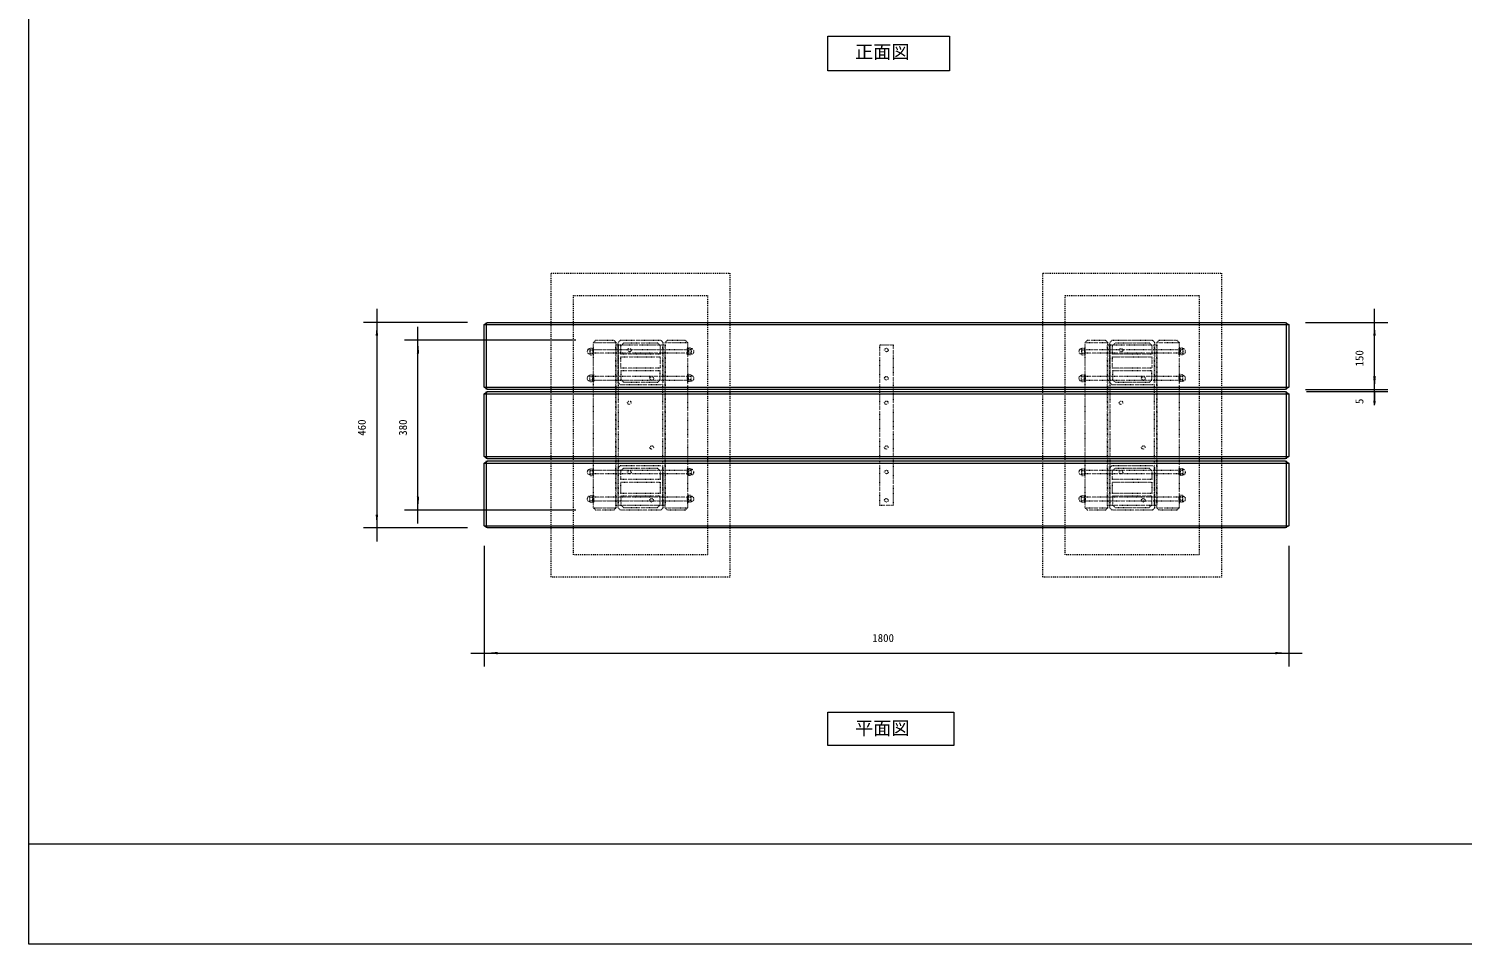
# Model space of a CAD drawing. Units: millimetres, scale not verified. Extents: x -2925 to 2925, y -2062 to 2062.
# Drawn here: x -2925 to 282, y -2062 to -14 of the extents above; entities that cross this region are included whole.
import ezdxf
from ezdxf.enums import TextEntityAlignment as Align

# ---------------------------------------------------------------- set-up
doc = ezdxf.new("R2010")
doc.units = ezdxf.units.MM
doc.header["$LTSCALE"] = 10
doc.linetypes.add('USER1', pattern=[0.416641, 0.208282, -0.208359])
doc.linetypes.add('USER5', pattern=[0.208282, 0.069427, -0.138855])
doc.layers.add('0-1_IMPORTED', color=30, linetype='Continuous', lineweight=18)
doc.styles.add('ＭＳ ゴシック', font='')
doc.styles.get('ＭＳ ゴシック').set_extended_font_data('MS Gothic')

msp = doc.modelspace()

# ---------------------------------------------------------------- linework, layer by layer
at = {"layer": '0-1_IMPORTED', "color": 1}
for p, q in [((-2146, -641), (-2146, -671)), ((86, -671), (86, -641)), ((-1943.5, -671), (-2176, -671)), ((-2146, -671), (-2146, -1131)), ((-68.5, -671), (116, -671)), ((86, -821), (86, -671)), ((-2054, -711), (-2054, -681)), ((-1701, -711), (-2084, -711)), ((-2054, -1091), (-2054, -711)), ((86, -821), (86, -791)), ((-68.5, -821), (116, -821)), ((-68.5, -821), (116, -821)), ((-66, -826), (116, -826)), ((86, -851), (86, -821)), ((86, -826), (86, -821)), ((86, -856), (86, -826)), ((86, -826), (86, -853.87)), ((-1701, -1091), (-2084, -1091)), ((-2054, -1121), (-2054, -1091)), ((-1943.5, -1131), (-2176, -1131)), ((-2146, -1131), (-2146, -1161)), ((-1906, -1171), (-1906, -1441)), ((-106, -1171), (-106, -1441)), ((-1936, -1411), (-1906, -1411)), ((-1906, -1411), (-106, -1411)), ((-106, -1411), (-76, -1411))]:
    msp.add_line(p, q, dxfattribs=at)
at = {"layer": '0-1_IMPORTED'}
for p, q in [((-1901, -821), (-1901, -671)), ((-111, -821), (-111, -671)), ((-1906, -676), (-106, -676)), ((-1906, -816), (-106, -816)), ((-1906, -831), (-106, -831)), ((-1901, -976), (-1901, -826)), ((-111, -976), (-111, -826)), ((-1906, -971), (-106, -971)), ((-1906, -986), (-106, -986)), ((-1901, -1131), (-1901, -981)), ((-111, -1131), (-111, -981)), ((-1906, -1126), (-106, -1126)), ((-2925, -1837.5), (2925, -1837.5))]:
    msp.add_line(p, q, dxfattribs=at)
at = {"layer": '0-1_IMPORTED', "linetype": 'USER5'}
for p, q in [((-1669.75, -730.25), (-1669.5, -730.25)), ((-1669.5, -730.25), (-1668.49, -728.5)), ((-1669.5, -730.25), (-1669.5, -741.75)), ((-1669.5, -732.26), (-1663, -732.26)), ((-1668.49, -728.5), (-1664.01, -728.5)), ((-1663, -730.25), (-1664.01, -728.5)), ((-1663, -730.25), (-1663, -741.75)), ((-1661, -716), (-1611, -716)), ((-1606, -721), (-1606, -1081)), ((-1506, -1081), (-1506, -721)), ((-1501, -716), (-1451, -716)), ((-1449, -730.25), (-1447.99, -728.5)), ((-1449, -730.25), (-1449, -741.75)), ((-1442.5, -732.26), (-1449, -732.26)), ((-1443.51, -728.5), (-1447.99, -728.5)), ((-1442.5, -730.25), (-1443.51, -728.5)), ((-1442.25, -730.25), (-1442.5, -730.25)), ((-1442.5, -730.25), (-1442.5, -741.75)), ((-569.75, -730.25), (-569.5, -730.25)), ((-569.5, -730.25), (-568.49, -728.5)), ((-569.5, -730.25), (-569.5, -741.75)), ((-569.5, -732.26), (-563, -732.26)), ((-568.49, -728.5), (-564.01, -728.5)), ((-563, -730.25), (-564.01, -728.5)), ((-563, -730.25), (-563, -741.75)), ((-561, -716), (-511, -716)), ((-506, -721), (-506, -1081)), ((-406, -1081), (-406, -721)), ((-401, -716), (-351, -716)), ((-349, -730.25), (-347.99, -728.5)), ((-349, -730.25), (-349, -741.75)), ((-342.5, -732.26), (-349, -732.26)), ((-343.51, -728.5), (-347.99, -728.5)), ((-342.5, -730.25), (-343.51, -728.5)), ((-342.25, -730.25), (-342.5, -730.25)), ((-342.5, -730.25), (-342.5, -741.75)), ((-1669.75, -741.75), (-1669.5, -741.75)), ((-1669.5, -739.74), (-1663, -739.74)), ((-1669.5, -741.75), (-1668.49, -743.5)), ((-1668.49, -743.5), (-1664.01, -743.5)), ((-1663, -741.75), (-1664.01, -743.5)), ((-1442.5, -739.74), (-1449, -739.74)), ((-1449, -741.75), (-1447.99, -743.5)), ((-1443.51, -743.5), (-1447.99, -743.5)), ((-1442.5, -741.75), (-1443.51, -743.5)), ((-1442.25, -741.75), (-1442.5, -741.75)), ((-569.75, -741.75), (-569.5, -741.75)), ((-569.5, -739.74), (-563, -739.74)), ((-569.5, -741.75), (-568.49, -743.5)), ((-568.49, -743.5), (-564.01, -743.5)), ((-563, -741.75), (-564.01, -743.5)), ((-342.5, -739.74), (-349, -739.74)), ((-349, -741.75), (-347.99, -743.5)), ((-343.51, -743.5), (-347.99, -743.5)), ((-342.5, -741.75), (-343.51, -743.5)), ((-342.25, -741.75), (-342.5, -741.75)), ((-1669.75, -790.25), (-1669.5, -790.25)), ((-1669.75, -801.75), (-1669.5, -801.75)), ((-1669.5, -790.25), (-1668.49, -788.5)), ((-1669.5, -801.75), (-1669.5, -790.25)), ((-1669.5, -792.26), (-1663, -792.26)), ((-1669.5, -799.74), (-1663, -799.74)), ((-1669.5, -801.75), (-1668.49, -803.5)), ((-1668.49, -788.5), (-1664.01, -788.5)), ((-1663, -790.25), (-1664.01, -788.5)), ((-1663, -801.75), (-1664.01, -803.5)), ((-1663, -801.75), (-1663, -790.25)), ((-1449, -790.25), (-1447.99, -788.5)), ((-1449, -801.75), (-1449, -790.25)), ((-1442.5, -792.26), (-1449, -792.26)), ((-1442.5, -799.74), (-1449, -799.74)), ((-1449, -801.75), (-1447.99, -803.5)), ((-1443.51, -788.5), (-1447.99, -788.5)), ((-1442.5, -790.25), (-1443.51, -788.5)), ((-1442.5, -801.75), (-1443.51, -803.5)), ((-1442.25, -790.25), (-1442.5, -790.25)), ((-1442.5, -801.75), (-1442.5, -790.25)), ((-1442.25, -801.75), (-1442.5, -801.75)), ((-569.75, -790.25), (-569.5, -790.25)), ((-569.75, -801.75), (-569.5, -801.75)), ((-569.5, -790.25), (-568.49, -788.5)), ((-569.5, -801.75), (-569.5, -790.25)), ((-569.5, -792.26), (-563, -792.26)), ((-569.5, -799.74), (-563, -799.74)), ((-569.5, -801.75), (-568.49, -803.5)), ((-568.49, -788.5), (-564.01, -788.5)), ((-563, -790.25), (-564.01, -788.5)), ((-563, -801.75), (-564.01, -803.5)), ((-563, -801.75), (-563, -790.25)), ((-349, -790.25), (-347.99, -788.5)), ((-349, -801.75), (-349, -790.25)), ((-342.5, -792.26), (-349, -792.26)), ((-342.5, -799.74), (-349, -799.74)), ((-349, -801.75), (-347.99, -803.5)), ((-343.51, -788.5), (-347.99, -788.5)), ((-342.5, -790.25), (-343.51, -788.5)), ((-342.5, -801.75), (-343.51, -803.5)), ((-342.25, -790.25), (-342.5, -790.25)), ((-342.5, -801.75), (-342.5, -790.25)), ((-342.25, -801.75), (-342.5, -801.75)), ((-1668.49, -803.5), (-1664.01, -803.5)), ((-1443.51, -803.5), (-1447.99, -803.5)), ((-568.49, -803.5), (-564.01, -803.5)), ((-343.51, -803.5), (-347.99, -803.5)), ((-1669.75, -1000.25), (-1669.5, -1000.25)), ((-1669.75, -1011.75), (-1669.5, -1011.75)), ((-1669.5, -1000.25), (-1668.49, -998.5)), ((-1669.5, -1000.25), (-1669.5, -1011.75)), ((-1669.5, -1002.26), (-1663, -1002.26)), ((-1669.5, -1009.74), (-1663, -1009.74)), ((-1669.5, -1011.75), (-1668.49, -1013.5)), ((-1668.49, -998.5), (-1664.01, -998.5)), ((-1668.49, -1013.5), (-1664.01, -1013.5)), ((-1663, -1000.25), (-1664.01, -998.5)), ((-1663, -1011.75), (-1664.01, -1013.5)), ((-1663, -1000.25), (-1663, -1011.75)), ((-1449, -1000.25), (-1447.99, -998.5)), ((-1449, -1000.25), (-1449, -1011.75)), ((-1442.5, -1002.26), (-1449, -1002.26)), ((-1442.5, -1009.74), (-1449, -1009.74)), ((-1449, -1011.75), (-1447.99, -1013.5)), ((-1443.51, -998.5), (-1447.99, -998.5)), ((-1443.51, -1013.5), (-1447.99, -1013.5)), ((-1442.5, -1000.25), (-1443.51, -998.5)), ((-1442.5, -1011.75), (-1443.51, -1013.5)), ((-1442.25, -1000.25), (-1442.5, -1000.25)), ((-1442.5, -1000.25), (-1442.5, -1011.75)), ((-1442.25, -1011.75), (-1442.5, -1011.75)), ((-569.75, -1000.25), (-569.5, -1000.25)), ((-569.75, -1011.75), (-569.5, -1011.75)), ((-569.5, -1000.25), (-568.49, -998.5)), ((-569.5, -1000.25), (-569.5, -1011.75)), ((-569.5, -1002.26), (-563, -1002.26)), ((-569.5, -1009.74), (-563, -1009.74)), ((-569.5, -1011.75), (-568.49, -1013.5)), ((-568.49, -998.5), (-564.01, -998.5)), ((-568.49, -1013.5), (-564.01, -1013.5)), ((-563, -1000.25), (-564.01, -998.5)), ((-563, -1011.75), (-564.01, -1013.5)), ((-563, -1000.25), (-563, -1011.75)), ((-349, -1000.25), (-347.99, -998.5)), ((-349, -1000.25), (-349, -1011.75)), ((-342.5, -1002.26), (-349, -1002.26)), ((-342.5, -1009.74), (-349, -1009.74)), ((-349, -1011.75), (-347.99, -1013.5)), ((-343.51, -998.5), (-347.99, -998.5)), ((-343.51, -1013.5), (-347.99, -1013.5)), ((-342.5, -1000.25), (-343.51, -998.5)), ((-342.5, -1011.75), (-343.51, -1013.5)), ((-342.25, -1000.25), (-342.5, -1000.25)), ((-342.5, -1000.25), (-342.5, -1011.75)), ((-342.25, -1011.75), (-342.5, -1011.75)), ((-1669.75, -1060.25), (-1669.5, -1060.25)), ((-1669.75, -1071.75), (-1669.5, -1071.75)), ((-1669.5, -1060.25), (-1668.49, -1058.5)), ((-1669.5, -1071.75), (-1669.5, -1060.25)), ((-1669.5, -1062.26), (-1663, -1062.26)), ((-1669.5, -1069.74), (-1663, -1069.74)), ((-1669.5, -1071.75), (-1668.49, -1073.5)), ((-1668.49, -1058.5), (-1664.01, -1058.5)), ((-1668.49, -1073.5), (-1664.01, -1073.5)), ((-1663, -1060.25), (-1664.01, -1058.5)), ((-1663, -1071.75), (-1664.01, -1073.5)), ((-1663, -1071.75), (-1663, -1060.25)), ((-1661, -1086), (-1611, -1086)), ((-1501, -1086), (-1451, -1086)), ((-1449, -1060.25), (-1447.99, -1058.5)), ((-1449, -1071.75), (-1449, -1060.25)), ((-1442.5, -1062.26), (-1449, -1062.26)), ((-1442.5, -1069.74), (-1449, -1069.74)), ((-1449, -1071.75), (-1447.99, -1073.5)), ((-1443.51, -1058.5), (-1447.99, -1058.5)), ((-1443.51, -1073.5), (-1447.99, -1073.5)), ((-1442.5, -1060.25), (-1443.51, -1058.5)), ((-1442.5, -1071.75), (-1443.51, -1073.5)), ((-1442.25, -1060.25), (-1442.5, -1060.25)), ((-1442.5, -1071.75), (-1442.5, -1060.25)), ((-1442.25, -1071.75), (-1442.5, -1071.75)), ((-569.75, -1060.25), (-569.5, -1060.25)), ((-569.75, -1071.75), (-569.5, -1071.75)), ((-569.5, -1060.25), (-568.49, -1058.5)), ((-569.5, -1071.75), (-569.5, -1060.25)), ((-569.5, -1062.26), (-563, -1062.26)), ((-569.5, -1069.74), (-563, -1069.74)), ((-569.5, -1071.75), (-568.49, -1073.5)), ((-568.49, -1058.5), (-564.01, -1058.5)), ((-568.49, -1073.5), (-564.01, -1073.5)), ((-563, -1060.25), (-564.01, -1058.5)), ((-563, -1071.75), (-564.01, -1073.5)), ((-563, -1071.75), (-563, -1060.25)), ((-561, -1086), (-511, -1086)), ((-401, -1086), (-351, -1086)), ((-349, -1060.25), (-347.99, -1058.5)), ((-349, -1071.75), (-349, -1060.25)), ((-342.5, -1062.26), (-349, -1062.26)), ((-342.5, -1069.74), (-349, -1069.74)), ((-349, -1071.75), (-347.99, -1073.5)), ((-343.51, -1058.5), (-347.99, -1058.5)), ((-343.51, -1073.5), (-347.99, -1073.5)), ((-342.5, -1060.25), (-343.51, -1058.5)), ((-342.5, -1071.75), (-343.51, -1073.5)), ((-342.25, -1060.25), (-342.5, -1060.25)), ((-342.5, -1071.75), (-342.5, -1060.25)), ((-342.25, -1071.75), (-342.5, -1071.75))]:
    msp.add_line(p, q, dxfattribs=at)
at = {"layer": '0-1_IMPORTED'}
for points in [[(-2925, 2062.5), (2925, 2062.5), (2925, -2062.5), (-2925, -2062.5)], [(-1136.68, -31), (-865.18, -31), (-865.18, -108), (-1136.68, -108)], [(-1898.5, -671), (-113.5, -671), (-106, -676), (-106, -816), (-113.5, -821), (-1898.5, -821), (-1906, -816), (-1906, -676)], [(-1898.5, -826), (-113.5, -826), (-106, -831), (-106, -971), (-113.5, -976), (-1898.5, -976), (-1906, -971), (-1906, -831)], [(-1898.5, -981), (-113.5, -981), (-106, -986), (-106, -1126), (-113.5, -1131), (-1898.5, -1131), (-1906, -1126), (-1906, -986)], [(-1136.68, -1543.05), (-855.18, -1543.05), (-855.18, -1618), (-1136.68, -1618)]]:
    msp.add_lwpolyline(points, close=True, dxfattribs=at)
at = {"layer": '0-1_IMPORTED', "linetype": 'USER1'}
for points in [[(-1756, -561), (-1356, -561), (-1356, -1241), (-1756, -1241)], [(-656, -561), (-256, -561), (-256, -1241), (-656, -1241)], [(-1706, -611), (-1406, -611), (-1406, -1191), (-1706, -1191)], [(-606, -611), (-306, -611), (-306, -1191), (-606, -1191)]]:
    msp.add_lwpolyline(points, close=True, dxfattribs=at)
at = {"layer": '0-1_IMPORTED', "linetype": 'USER5'}
for points in [[(-1661, -728), (-1663, -728), (-1663, -744), (-1661, -744)], [(-1656, -711), (-1616, -711), (-1611, -716), (-1611, -1086), (-1616, -1091), (-1656, -1091), (-1661, -1086), (-1661, -716)], [(-1661, -732), (-1451, -732), (-1451, -740), (-1661, -740)], [(-1611, -721), (-1501, -721), (-1501, -1081), (-1611, -1081)], [(-1601, -711), (-1511, -711), (-1506, -716), (-1506, -806), (-1511, -811), (-1601, -811), (-1606, -806), (-1606, -716)], [(-1512, -723), (-1512, -742.3), (-1600, -742.3), (-1600, -723), (-1594, -717), (-1518, -717)], [(-1496, -711), (-1456, -711), (-1451, -716), (-1451, -1086), (-1456, -1091), (-1496, -1091), (-1501, -1086), (-1501, -716)], [(-1451, -728), (-1449, -728), (-1449, -744), (-1451, -744)], [(-1021, -721), (-991, -721), (-991, -1081), (-1021, -1081)], [(-561, -728), (-563, -728), (-563, -744), (-561, -744)], [(-556, -711), (-516, -711), (-511, -716), (-511, -1086), (-516, -1091), (-556, -1091), (-561, -1086), (-561, -716)], [(-561, -732), (-351, -732), (-351, -740), (-561, -740)], [(-511, -721), (-401, -721), (-401, -1081), (-511, -1081)], [(-501, -711), (-411, -711), (-406, -716), (-406, -806), (-411, -811), (-501, -811), (-506, -806), (-506, -716)], [(-412, -723), (-412, -742.3), (-500, -742.3), (-500, -723), (-494, -717), (-418, -717)], [(-396, -711), (-356, -711), (-351, -716), (-351, -1086), (-356, -1091), (-396, -1091), (-401, -1086), (-401, -716)], [(-351, -728), (-349, -728), (-349, -744), (-351, -744)], [(-1512, -748.3), (-1512, -773.7), (-1600, -773.7), (-1600, -748.3)], [(-412, -748.3), (-412, -773.7), (-500, -773.7), (-500, -748.3)], [(-1661, -804), (-1663, -804), (-1663, -788), (-1661, -788)], [(-1661, -800), (-1451, -800), (-1451, -792), (-1661, -792)], [(-1512, -799), (-1512, -779.7), (-1600, -779.7), (-1600, -799), (-1594, -805), (-1518, -805)], [(-1451, -804), (-1449, -804), (-1449, -788), (-1451, -788)], [(-561, -804), (-563, -804), (-563, -788), (-561, -788)], [(-561, -800), (-351, -800), (-351, -792), (-561, -792)], [(-412, -799), (-412, -779.7), (-500, -779.7), (-500, -799), (-494, -805), (-418, -805)], [(-351, -804), (-349, -804), (-349, -788), (-351, -788)], [(-1601, -991), (-1511, -991), (-1506, -996), (-1506, -1086), (-1511, -1091), (-1601, -1091), (-1606, -1086), (-1606, -996)], [(-501, -991), (-411, -991), (-406, -996), (-406, -1086), (-411, -1091), (-501, -1091), (-506, -1086), (-506, -996)], [(-1661, -998), (-1663, -998), (-1663, -1014), (-1661, -1014)], [(-1661, -1002), (-1451, -1002), (-1451, -1010), (-1661, -1010)], [(-1512, -1003), (-1512, -1022.3), (-1600, -1022.3), (-1600, -1003), (-1594, -997), (-1518, -997)], [(-1451, -998), (-1449, -998), (-1449, -1014), (-1451, -1014)], [(-561, -998), (-563, -998), (-563, -1014), (-561, -1014)], [(-561, -1002), (-351, -1002), (-351, -1010), (-561, -1010)], [(-412, -1003), (-412, -1022.3), (-500, -1022.3), (-500, -1003), (-494, -997), (-418, -997)], [(-351, -998), (-349, -998), (-349, -1014), (-351, -1014)], [(-1661, -1074), (-1663, -1074), (-1663, -1058), (-1661, -1058)], [(-1512, -1028.3), (-1512, -1053.7), (-1600, -1053.7), (-1600, -1028.3)], [(-1451, -1074), (-1449, -1074), (-1449, -1058), (-1451, -1058)], [(-561, -1074), (-563, -1074), (-563, -1058), (-561, -1058)], [(-412, -1028.3), (-412, -1053.7), (-500, -1053.7), (-500, -1028.3)], [(-351, -1074), (-349, -1074), (-349, -1058), (-351, -1058)], [(-1661, -1070), (-1451, -1070), (-1451, -1062), (-1661, -1062)], [(-1512, -1079), (-1512, -1059.7), (-1600, -1059.7), (-1600, -1079), (-1594, -1085), (-1518, -1085)], [(-561, -1070), (-351, -1070), (-351, -1062), (-561, -1062)], [(-412, -1079), (-412, -1059.7), (-500, -1059.7), (-500, -1079), (-494, -1085), (-418, -1085)]]:
    msp.add_lwpolyline(points, close=True, dxfattribs=at)
for centre in [(-1581, -733), (-1006, -733), (-481, -733), (-1531, -796), (-1006, -796), (-431, -796), (-1581, -851), (-1006, -851), (-481, -851), (-1531, -951), (-1006, -951), (-431, -951), (-1581, -1006), (-1006, -1006), (-481, -1006), (-1531, -1069), (-1006, -1069), (-431, -1069)]:
    msp.add_circle(centre, 4, dxfattribs=at)
for centre, start, end in [((-1669.75, -736), 90, 270), ((-1442.25, -736), 270, 90), ((-569.75, -736), 90, 270), ((-342.25, -736), 270, 90), ((-1669.75, -796), 90, 270), ((-1442.25, -796), 270, 90), ((-569.75, -796), 90, 270), ((-342.25, -796), 270, 90), ((-1669.75, -1006), 90, 270), ((-1442.25, -1006), 270, 90), ((-569.75, -1006), 90, 270), ((-342.25, -1006), 270, 90), ((-1669.75, -1066), 90, 270), ((-1442.25, -1066), 270, 90), ((-569.75, -1066), 90, 270), ((-342.25, -1066), 270, 90)]:
    msp.add_arc(centre, 5.75, start, end, dxfattribs=at)
at = {"layer": '0-1_IMPORTED', "color": 1}
for points in [[(-2146, -671), (-2143.38, -701), (-2148.62, -701)], [(86, -671), (88.62, -701), (83.38, -701)], [(-2054, -711), (-2051.38, -741), (-2056.62, -741)], [(86, -821), (83.38, -791), (88.62, -791)], [(86, -826), (83.38, -796), (88.62, -796)], [(86, -821), (88.62, -851), (83.38, -851)], [(-2054, -1091), (-2056.62, -1061), (-2051.38, -1061)], [(-2146, -1131), (-2148.62, -1101), (-2143.38, -1101)], [(-1906, -1411), (-1876, -1408.38), (-1876, -1413.62)], [(-106, -1411), (-136, -1413.62), (-136, -1408.38)]]:
    msp.add_solid(points, dxfattribs=at)

# ---------------------------------------------------------------- texts
at = {"layer": '0-1_IMPORTED', "color": 7, "style": 'ＭＳ ゴシック'}
for s, height, p in [('正面図', 29.85, (-1076.38, -89.68)), ('1800', 17.91, (-1037.75, -1391.55)), ('平面図', 29.85, (-1076.38, -1602.58))]:
    msp.add_text(s, height=height, dxfattribs=at).set_placement(p, align=Align.BOTTOM_LEFT)
for s, p in [('150', (66.55, -769.81)), ('5', (66.55, -853.87)), ('460', (-2165.45, -924.81)), ('380', (-2073.45, -924.81))]:
    msp.add_text(s, height=17.91, rotation=90, dxfattribs=at).set_placement(p, align=Align.BOTTOM_LEFT)

doc.saveas('drawing.dxf')
